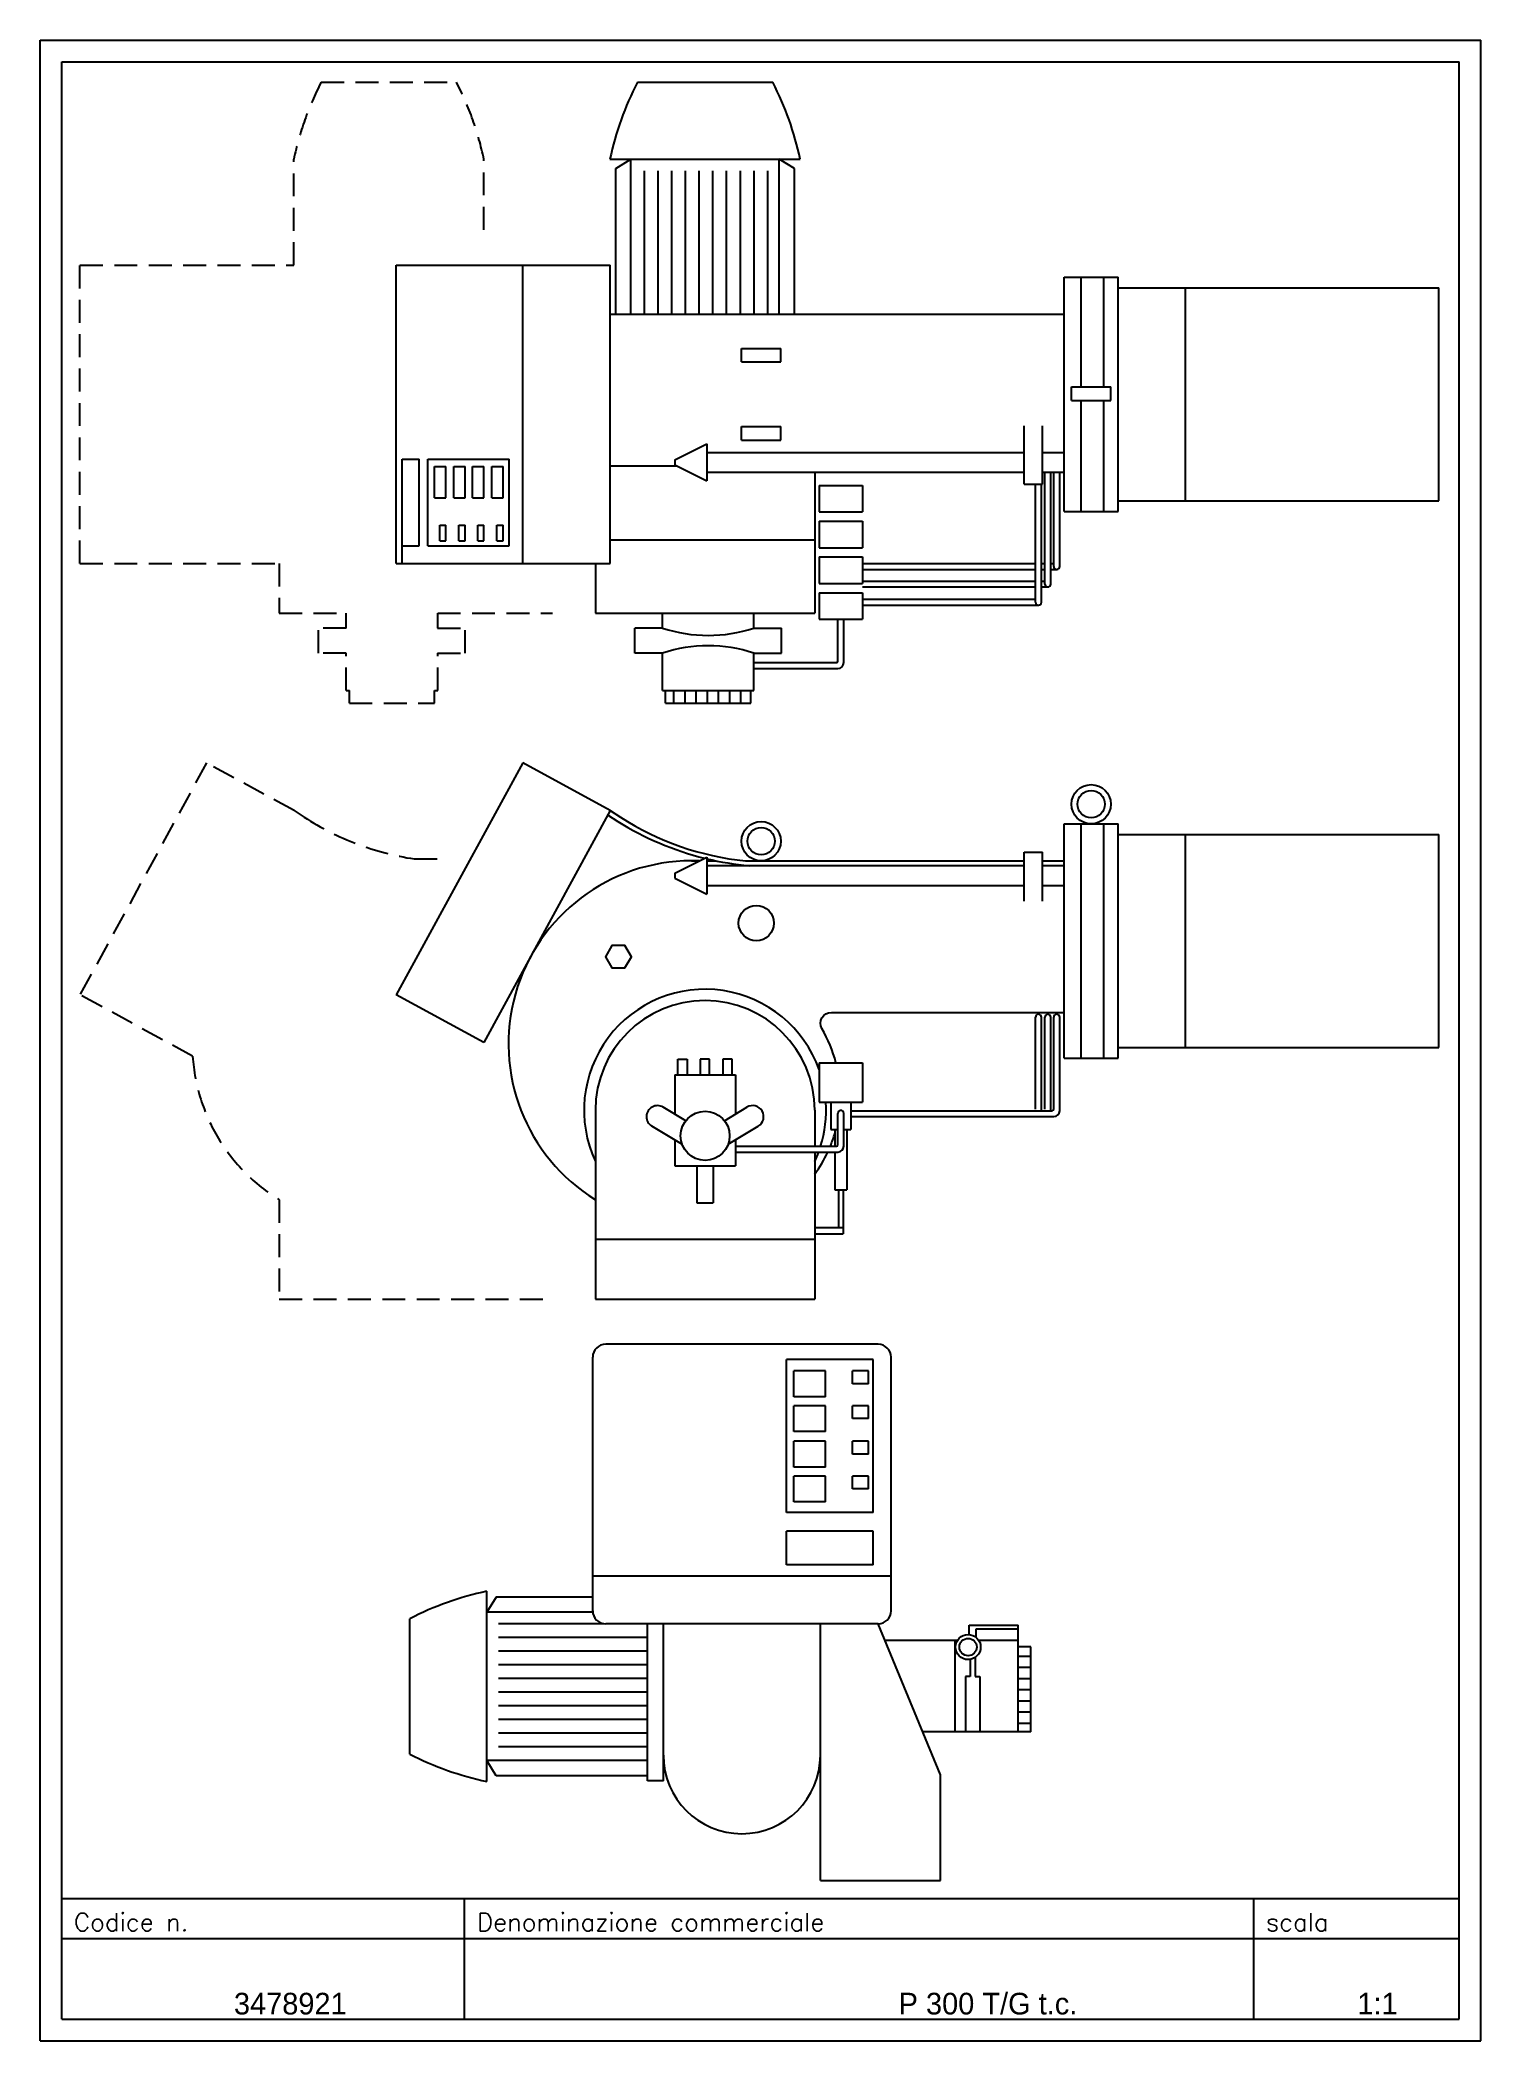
# Model space of a CAD drawing. Extents: x 1148 to 3144, y -827 to 1944.
import ezdxf

# ---------------------------------------------------------------- set-up
doc = ezdxf.new("R2010")
doc.units = 0
doc.header["$LTSCALE"] = 5
doc.linetypes.add('DASHED2', pattern=[9.525, 6.35, -3.175])
doc.layers.get('0').update_dxf_attribs({"linetype": 'CONTINUOUS'})
doc.layers.add('CONTORNO_PAGINA', color=7, linetype='CONTINUOUS')
doc.layers.add('LAYER1', color=7, linetype='CONTINUOUS')
doc.styles.add('SIMPLEX_INCLINATO', font='simplex.shx', dxfattribs={"oblique": 15, "height": 2})

# ---------------------------------------------------------------- blocks, each defined once
blk = doc.blocks.new('A$C2406729D')
for p, q in [((253.393795, 373.301915), (253.393795, 724.645559)), ((648.646039, 742.605726), (271.353961, 742.605726)), ((641.946144, 721.314261), (522.008603, 721.314261)), ((522.008603, 509.683599), (522.008603, 721.314261)), ((641.946144, 509.683599), (641.946144, 721.314261)), ((666.606205, 373.301915), (666.606205, 724.645559)), ((641.946144, 509.683599), (522.008603, 509.683599)), ((641.946144, 483.929605), (522.008603, 483.929605)), ((522.008603, 436.900572), (522.008603, 483.929605)), ((641.946144, 436.900572), (641.946144, 483.929605)), ((641.946144, 436.900572), (522.008603, 436.900572)), ((106.882964, 137.05614), (106.882964, 400.439206)), ((119.661543, 392.458984), (106.882964, 371.510895)), ((253.393795, 392.458984), (119.661543, 392.458984)), ((0, 175.015358), (0, 362.479988)), ((648.646039, 355.341748), (271.353961, 355.341748)), ((329.306298, 138.053668), (329.306298, 355.341748)), ((351.274902, 138.053668), (351.274902, 355.341748)), ((568.725098, -0.000002), (568.725098, 355.341748)), ((735.186589, 146.130725), (648.646039, 355.341748)), ((774.776966, 353.719673), (842.58053, 353.719673)), ((774.776966, 340.60809), (774.776966, 353.719673)), ((842.58053, 205.843842), (842.58053, 353.719673)), ((758.549806, 332.459174), (658.111461, 332.459174)), ((755.483189, 205.843842), (755.483189, 332.459174)), ((842.58053, 332.459174), (788.100876, 332.459174)), ((860, 323.758554), (842.58053, 323.758554)), ((860, 205.843842), (860, 323.758554)), ((860, 205.843842), (710.486141, 205.843842)), ((119.661543, 145.036362), (106.882964, 165.984452)), ((329.306298, 145.036362), (119.661543, 145.036362)), ((735.186589, -0.000002), (735.186589, 146.130725)), ((351.274902, 138.053668), (329.306298, 138.053668)), ((568.725098, -0.000002), (735.186589, -0.000002))]:
    blk.add_line(p, q)
at = {"color": 8}
for p, q in [((575.812361, 705.637921), (532.096804, 705.637921)), ((532.096804, 669.806272), (532.096804, 705.637921)), ((575.812361, 669.806272), (575.812361, 705.637921)), ((613.362894, 687.722097), (613.362894, 705.637921)), ((635.220673, 705.637921), (613.362894, 705.637921)), ((635.220673, 687.722097), (635.220673, 705.637921)), ((575.812361, 669.806272), (532.096804, 669.806272)), ((635.220673, 687.722097), (613.362894, 687.722097)), ((575.812361, 657.489146), (532.096804, 657.489146)), ((532.096804, 621.657497), (532.096804, 657.489146)), ((575.812361, 621.657497), (575.812361, 657.489146)), ((613.362894, 639.573321), (613.362894, 657.489146)), ((635.220673, 657.489146), (613.362894, 657.489146)), ((635.220673, 639.573321), (613.362894, 639.573321)), ((635.220673, 639.573321), (635.220673, 657.489146)), ((575.812361, 621.657497), (532.096804, 621.657497)), ((575.812361, 608.220628), (532.096804, 608.220628)), ((532.096804, 572.388979), (532.096804, 608.220628)), ((575.812361, 572.388979), (575.812361, 608.220628)), ((613.362894, 590.304804), (613.362894, 608.220628)), ((635.220673, 608.220628), (613.362894, 608.220628)), ((635.220673, 590.304804), (613.362894, 590.304804)), ((635.220673, 590.304804), (635.220673, 608.220628)), ((575.812361, 572.388979), (532.096804, 572.388979)), ((575.812361, 560.071853), (532.096804, 560.071853)), ((532.096804, 524.240204), (532.096804, 560.071853)), ((575.812361, 524.240204), (575.812361, 560.071853)), ((635.220673, 560.071853), (613.362894, 560.071853)), ((613.362894, 542.156028), (613.362894, 560.071853)), ((635.220673, 542.156028), (635.220673, 560.071853)), ((635.220673, 542.156028), (613.362894, 542.156028)), ((575.812361, 524.240204), (532.096804, 524.240204)), ((253.48332, 371.510895), (106.882964, 371.510895)), ((268.866848, 355.514789), (122.860133, 355.514789)), ((329.306298, 336.561755), (122.860133, 336.561755)), ((784.45445, 348.617452), (842.58053, 348.617452)), ((784.45445, 336.644578), (784.45445, 348.617452)), ((329.306298, 317.608722), (122.860133, 317.608722)), ((776.166201, 306.099712), (776.166201, 282.347714)), ((782.925423, 308.753995), (782.925423, 282.347714)), ((860, 310.224249), (842.58053, 310.224249)), ((329.306298, 298.655688), (122.860133, 298.655688)), ((329.306298, 279.702654), (122.860133, 279.702654)), ((769.613848, 282.347714), (769.613848, 205.843842)), ((776.166201, 282.347714), (769.613848, 282.347714)), ((782.925423, 282.347714), (789.477776, 282.347714)), ((789.477776, 282.347714), (789.477776, 205.843842)), ((860, 294.756476), (842.58053, 294.756476)), ((860, 279.288704), (842.58053, 279.288704)), ((329.306298, 260.74962), (122.860133, 260.74962)), ((860, 263.820932), (842.58053, 263.820932)), ((329.306298, 241.796587), (122.860133, 241.796587)), ((329.306298, 222.843553), (122.860133, 222.843553)), ((860, 248.35316), (842.58053, 248.35316)), ((860, 232.885387), (842.58053, 232.885387)), ((329.306298, 203.890519), (122.860133, 203.890519)), ((860, 217.417615), (842.58053, 217.417615)), ((329.306298, 184.937485), (122.860133, 184.937485)), ((329.306298, 165.984452), (106.882964, 165.984452))]:
    blk.add_line(p, q, dxfattribs=at)
at = {"color": 1}
blk.add_line((666.606205, 421.489374), (253.393795, 421.489374), dxfattribs=at)
for radius in [17.401245, 11.998104]:
    blk.add_circle((773.325341, 323.267498), radius)
for centre, radius, start, end in [((271.353961, 724.645559), 17.960167, 90, 180), ((648.646039, 724.645559), 17.960167, 0, 90), ((195.258418, -17.85881), 427.531813, 101.929668, 117.175068), ((271.353961, 373.301915), 17.960167, 180, 270), ((648.646039, 373.301915), 17.960167, 270, 0), ((195.258418, 555.354157), 427.531813, 242.824932, 258.070332), ((460, 173.542233), 108.725098, 180, 0)]:
    blk.add_arc(centre, radius, start, end)
blk = doc.blocks.new('A$C19764107')
at = {"linetype": 'DASHED2'}
for p, q in [((334.026865, 859.999999), (521.491495, 859.999999)), ((296.067647, 606.606205), (296.067647, 753.117035)), ((559.450713, 655.677235), (559.450713, 753.117035)), ((-0.000001, 193.393794), (-0.000001, 606.606205)), ((-0.000001, 606.606205), (296.067647, 606.606205)), ((-0.000001, 193.393794), (275.906876, 193.393794)), ((275.906876, 193.393794), (275.906876, 124.81341)), ((275.906876, 124.81341), (368.801824, 124.81341)), ((368.801824, 104.075903), (368.801824, 124.81341)), ((495.417156, 124.81341), (654.313764, 124.81341)), ((495.417156, 104.075903), (495.417156, 124.81341)), ((330.290215, 69.273412), (330.290215, 104.075903)), ((368.801824, 104.075903), (330.290215, 104.075903)), ((495.118145, 104.075903), (533.629754, 104.075903)), ((533.629754, 69.273412), (533.629754, 104.075903)), ((368.801824, 69.273412), (330.290215, 69.273412)), ((368.801824, 17.41947), (368.801824, 69.273412)), ((495.118145, 69.273412), (533.629754, 69.273412)), ((495.417156, 17.41947), (495.417156, 69.273412)), ((368.801824, 17.41947), (373.152134, 17.41947)), ((373.152134, -0.000001), (373.152134, 17.41947)), ((491.066846, -0.000001), (491.066846, 17.41947)), ((491.066846, 17.41947), (495.417156, 17.41947)), ((373.152134, -0.000001), (491.066846, -0.000001))]:
    blk.add_line(p, q, dxfattribs=at)
for p, q in [((772.026865, 859.999999), (959.491495, 859.999999)), ((734.067647, 753.117035), (997.450713, 753.117035)), ((742.047869, 740.338456), (762.995959, 753.117035)), ((989.470491, 740.338456), (968.522402, 753.117035)), ((742.047869, 538.780461), (742.047869, 740.338456)), ((989.470491, 538.780461), (989.470491, 740.338456)), ((437.999999, 193.393794), (437.999999, 606.606205)), ((437.999999, 606.606205), (734.48158, 606.606205)), ((734.48158, 193.393794), (734.48158, 606.606205)), ((1363.059905, 265.559299), (1363.059905, 590.001622)), ((1363.059905, 590.001622), (1437.999999, 590.001622)), ((1437.999999, 265.559299), (1437.999999, 590.001622)), ((1437.999999, 575.280461), (1881.999999, 575.280461)), ((1881.999999, 280.280461), (1881.999999, 575.280461)), ((734.48158, 538.780461), (1363.059905, 538.780461)), ((916.273221, 491.28278), (970.570273, 491.28278)), ((916.273221, 472.521384), (916.273221, 491.28278)), ((916.273221, 472.521384), (970.570273, 472.521384)), ((970.570273, 472.521384), (970.570273, 491.28278)), ((1373.381426, 419.286144), (1373.381426, 438.047541)), ((1373.381426, 438.047541), (1427.678478, 438.047541)), ((1373.381426, 419.286144), (1427.678478, 419.286144)), ((1427.678478, 419.286144), (1427.678478, 438.047541)), ((916.273221, 383.039537), (970.570273, 383.039537)), ((916.273221, 364.278141), (916.273221, 383.039537)), ((916.273221, 364.278141), (970.570273, 364.278141)), ((970.570273, 364.278141), (970.570273, 383.039537)), ((1307.778764, 303.420574), (1307.778764, 384.221855)), ((1333.22563, 303.420574), (1333.22563, 384.221855)), ((446.415955, 193.393794), (446.415955, 337.991396)), ((446.415955, 337.991396), (469.980635, 337.991396)), ((469.980635, 218.053855), (469.980635, 337.991396)), ((481.762976, 218.053855), (481.762976, 337.991396)), ((481.762976, 337.991396), (594.536819, 337.991396)), ((594.536819, 218.053855), (594.536819, 337.991396)), ((823.968243, 337.120779), (868.259042, 359.243011)), ((823.968243, 337.120779), (823.968243, 330.072052)), ((868.259042, 359.243011), (868.259042, 307.94982)), ((868.259042, 347.331044), (1307.778764, 347.331044)), ((1333.22563, 347.331044), (1363.059905, 347.331044)), ((734.48158, 328.600731), (826.913968, 328.600731)), ((823.968243, 330.072052), (868.259042, 307.94982)), ((868.259042, 319.861787), (1307.778764, 319.861787)), ((1017.611484, 319.861787), (1017.611484, 124.81341)), ((1333.22563, 319.861787), (1363.059905, 319.861787)), ((1336.427715, 164.989726), (1336.427715, 319.861787)), ((1344.632369, 164.989726), (1344.632369, 319.861787)), ((1348.702283, 189.231476), (1348.702283, 319.861787)), ((1356.906937, 189.231476), (1356.906937, 319.861787)), ((1023.668265, 301.620686), (1083.988997, 301.620686)), ((1023.668265, 301.620686), (1023.668265, 264.868781)), ((1083.988997, 301.620686), (1083.988997, 264.868781)), ((1307.778764, 303.420574), (1333.22563, 303.420574)), ((1323.385988, 139.737905), (1323.385988, 303.420574)), ((1331.590642, 139.737905), (1331.590642, 303.420574)), ((1437.999999, 280.280461), (1881.999999, 280.280461)), ((1023.668265, 264.868781), (1083.988997, 264.868781)), ((1023.668265, 252.050461), (1083.988997, 252.050461)), ((1023.668265, 252.050461), (1023.668265, 215.298557)), ((1083.988997, 252.050461), (1083.988997, 215.298557)), ((1363.059905, 265.559299), (1437.999999, 265.559299)), ((446.415955, 218.053855), (469.980635, 218.053855)), ((481.762976, 218.053855), (594.536819, 218.053855)), ((1023.668265, 215.298557), (1083.988997, 215.298557)), ((1023.668265, 202.480237), (1083.988997, 202.480237)), ((1023.668265, 202.480237), (1023.668265, 165.728332)), ((1083.988997, 202.480237), (1083.988997, 165.728332)), ((437.999999, 193.393794), (734.48158, 193.393794)), ((713.906876, 193.393794), (713.906876, 124.81341)), ((1083.988997, 193.333803), (1323.385988, 193.333803)), ((1083.988997, 185.129149), (1323.385988, 185.129149)), ((1083.988997, 169.092053), (1323.385988, 169.092053)), ((1331.590642, 193.333803), (1336.427715, 193.333803)), ((1331.590642, 185.129149), (1336.427715, 185.129149)), ((1331.590642, 169.092053), (1336.427715, 169.092053)), ((1344.632369, 193.333803), (1348.702283, 193.333803)), ((1344.632369, 185.129149), (1352.80461, 185.129149)), ((1023.668265, 165.728332), (1083.988997, 165.728332)), ((1023.668265, 152.910012), (1083.988997, 152.910012)), ((1023.668265, 152.910012), (1023.668265, 116.158108)), ((1083.988997, 160.887399), (1323.385988, 160.887399)), ((1083.988997, 152.910012), (1083.988997, 116.158108)), ((1083.988997, 143.840232), (1323.385988, 143.840232)), ((1331.590642, 160.887399), (1340.530042, 160.887399)), ((713.906876, 124.81341), (1017.611484, 124.81341)), ((806.801824, 104.075903), (806.801824, 124.81341)), ((933.417156, 104.075903), (933.417156, 124.81341)), ((1023.668265, 116.158108), (1083.988997, 116.158108)), ((1049.710675, 58.227059), (1049.710675, 116.158108)), ((1057.915329, 56.099097), (1057.915329, 116.158108)), ((1083.988997, 135.635578), (1327.488315, 135.635578)), ((768.290215, 69.273412), (768.290215, 104.075903)), ((806.801824, 104.075903), (768.290215, 104.075903)), ((933.118145, 104.075903), (971.629754, 104.075903)), ((971.629754, 69.273412), (971.629754, 104.075903)), ((806.801824, 69.273412), (768.290215, 69.273412)), ((806.801824, 17.41947), (806.801824, 69.273412)), ((933.118145, 69.273412), (971.629754, 69.273412)), ((933.417156, 17.41947), (933.417156, 69.273412)), ((933.417156, 56.099097), (1047.582713, 56.099097)), ((933.417156, 47.894443), (1049.710675, 47.894443)), ((806.801824, 17.41947), (933.417156, 17.41947)), ((811.152134, -0.000001), (811.152134, 17.41947)), ((929.066846, -0.000001), (929.066846, 17.41947)), ((811.152134, -0.000001), (929.066846, -0.000001))]:
    blk.add_line(p, q)
at = {"color": 8}
for p, q in [((762.995959, 538.780461), (762.995959, 753.117035)), ((968.522402, 538.780461), (968.522402, 753.117035)), ((781.948992, 538.780461), (781.948992, 737.139866)), ((800.902026, 538.780461), (800.902026, 737.139866)), ((819.85506, 538.780461), (819.85506, 737.139866)), ((838.808094, 538.780461), (838.808094, 737.139866)), ((857.761127, 538.780461), (857.761127, 737.139866)), ((876.714161, 538.780461), (876.714161, 737.139866)), ((895.667195, 538.780461), (895.667195, 737.139866)), ((914.620229, 538.780461), (914.620229, 737.139866)), ((933.573262, 538.780461), (933.573262, 737.139866)), ((952.526296, 538.780461), (952.526296, 737.139866)), ((1386.725196, 438.047541), (1386.725196, 590.001622)), ((1418.045194, 438.047541), (1418.045194, 590.001622)), ((1531.118397, 280.280461), (1531.118397, 575.280461)), ((1386.725196, 265.559299), (1386.725196, 419.286144)), ((1418.045194, 265.559299), (1418.045194, 419.286144)), ((491.176954, 284.187638), (491.176954, 327.903195)), ((491.176954, 327.903195), (506.810296, 327.903195)), ((506.810296, 284.187638), (506.810296, 327.903195)), ((517.804632, 284.187638), (517.804632, 327.903195)), ((517.804632, 327.903195), (533.437974, 327.903195)), ((533.437974, 284.187638), (533.437974, 327.903195)), ((543.813062, 284.187638), (543.813062, 327.903195)), ((543.813062, 327.903195), (559.446404, 327.903195)), ((559.446404, 284.187638), (559.446404, 327.903195)), ((570.440739, 284.187638), (570.440739, 327.903195)), ((570.440739, 327.903195), (586.074082, 327.903195)), ((586.074082, 284.187638), (586.074082, 327.903195)), ((491.176954, 284.187638), (506.810296, 284.187638)), ((517.804632, 284.187638), (533.437974, 284.187638)), ((543.813062, 284.187638), (559.446404, 284.187638)), ((570.440739, 284.187638), (586.074082, 284.187638)), ((498.183193, 224.779326), (498.183193, 246.637105)), ((498.183193, 246.637105), (506.810296, 246.637105)), ((498.183193, 224.779326), (506.810296, 224.779326)), ((506.810296, 224.779326), (506.810296, 246.637105)), ((524.810871, 224.779326), (524.810871, 246.637105)), ((524.810871, 246.637105), (533.437974, 246.637105)), ((524.810871, 224.779326), (533.437974, 224.779326)), ((533.437974, 224.779326), (533.437974, 246.637105)), ((550.8193, 224.779326), (550.8193, 246.637105)), ((550.8193, 246.637105), (559.446404, 246.637105)), ((550.8193, 224.779326), (559.446404, 224.779326)), ((559.446404, 224.779326), (559.446404, 246.637105)), ((577.446978, 224.779326), (577.446978, 246.637105)), ((577.446978, 246.637105), (586.074082, 246.637105)), ((577.446978, 224.779326), (586.074082, 224.779326)), ((586.074082, 224.779326), (586.074082, 246.637105)), ((822.725907, -0.000001), (822.725907, 17.41947)), ((838.19368, -0.000001), (838.19368, 17.41947)), ((853.661452, -0.000001), (853.661452, 17.41947)), ((869.129224, -0.000001), (869.129224, 17.41947)), ((884.596996, -0.000001), (884.596996, 17.41947)), ((900.064769, -0.000001), (900.064769, 17.41947)), ((915.532541, -0.000001), (915.532541, 17.41947))]:
    blk.add_line(p, q, dxfattribs=at)
at = {"color": 1}
for p, q in [((613.337797, 193.393794), (613.337797, 606.606205)), ((734.48158, 226.324666), (1017.611484, 226.324666))]:
    blk.add_line(p, q, dxfattribs=at)
at = {"linetype": 'DASHED2'}
for centre, start, end in [((714.365664, 664.741581), 152.824932, 168.070332), ((141.152697, 664.741581), 11.929668, 27.175068)]:
    blk.add_arc(centre, 427.531813, start, end, dxfattribs=at)
for centre, radius, start, end in [((1152.365664, 664.741581), 427.531813, 152.824932, 168.070332), ((579.152697, 664.741581), 427.531813, 11.929668, 27.175068), ((1352.80461, 189.231476), 4.102327, 180, 0), ((1327.488315, 139.737905), 4.102327, 180, 0), ((1340.530042, 164.989726), 4.102327, 180, 0), ((870.10949, 294.025589), 200.221737, 251.567466, 288.432534), ((870.10949, -120.676274), 200.221737, 71.567466, 108.432534), ((1047.582713, 58.227059), 2.127962, 270, 0), ((1049.710675, 56.099097), 8.204654, 270, 0)]:
    blk.add_arc(centre, radius, start, end)
blk = doc.blocks.new('A$C46672182')
at = {"linetype": 'DASHED2'}
for p, q in [((175.337797, 742.605729), (-0.000001, 421.489377)), ((296.48158, 676.458104), (175.337797, 742.605729)), ((462.737349, 609.644148), (501.737349, 609.644148)), ((156.016806, 336.300182), (-0.000001, 421.489377)), ((275.906876, 137.600796), (275.906876, 0.000001)), ((275.906876, 0.000001), (646.744355, 0.000001))]:
    blk.add_line(p, q, dxfattribs=at)
for p, q in [((613.337797, 742.605729), (437.999999, 421.489377)), ((734.48158, 676.458104), (613.337797, 742.605729)), ((734.48158, 676.458104), (559.143781, 355.341752)), ((1363.059905, 333.778839), (1363.059905, 658.221163)), ((1363.059905, 658.221163), (1437.999999, 658.221163)), ((1437.999999, 333.778839), (1437.999999, 658.221163)), ((1437.999999, 643.500001), (1881.999999, 643.500001)), ((1881.999999, 348.500001), (1881.999999, 643.500001)), ((823.968243, 590.098523), (868.259042, 612.220755)), ((868.259042, 612.220755), (868.259042, 560.927564)), ((1307.778764, 551.261433), (1307.778764, 618.903691)), ((1307.778764, 618.903691), (1333.22563, 618.903691)), ((1333.22563, 551.261433), (1333.22563, 618.903691)), ((823.968243, 590.098523), (823.968243, 583.049797)), ((823.968243, 583.049797), (868.259042, 560.927564)), ((847.008018, 607.000001), (857.806599, 607.000001)), ((868.259042, 607.000001), (881.216119, 607.000001)), ((868.259042, 600.308788), (1307.778764, 600.308788)), ((921.803717, 607.000001), (1307.778764, 607.000001)), ((1333.22563, 607.000001), (1363.059905, 607.000001)), ((1333.22563, 600.308788), (1363.059905, 600.308788)), ((868.259042, 572.839532), (1307.778764, 572.839532)), ((1333.22563, 572.839532), (1363.059905, 572.839532)), ((559.143781, 355.341752), (437.999999, 421.489377)), ((1040.677468, 396.820271), (1363.059905, 396.820271)), ((1323.385988, 263.055776), (1323.385988, 390.3534)), ((1331.590642, 260.927814), (1331.590642, 390.3534)), ((1336.427715, 263.055776), (1336.427715, 390.3534)), ((1344.632369, 260.927814), (1344.632369, 390.3534)), ((1348.702283, 263.055776), (1348.702283, 390.3534)), ((1356.906937, 260.927814), (1356.906937, 390.3534)), ((1363.059905, 333.778839), (1437.999999, 333.778839)), ((1437.999999, 348.500001), (1881.999999, 348.500001)), ((823.676744, 310.555837), (823.676744, 256.247022)), ((823.676744, 310.555837), (907.841617, 310.555837)), ((828.121744, 310.555837), (828.121744, 332.459177)), ((828.121744, 332.459177), (841.146175, 332.459177)), ((841.146175, 332.459177), (841.146175, 310.555837)), ((858.76442, 332.459177), (858.76442, 310.555837)), ((871.788851, 332.459177), (858.76442, 332.459177)), ((871.788851, 310.555837), (871.788851, 332.459177)), ((890.372185, 332.459177), (890.372185, 310.555837)), ((903.396617, 332.459177), (890.372185, 332.459177)), ((903.396617, 310.555837), (903.396617, 332.459177)), ((907.841617, 310.555837), (907.841617, 256.247022)), ((1023.668265, 327.454001), (1083.988997, 327.454001)), ((1023.668265, 327.454001), (1023.668265, 272.80174)), ((1083.988997, 327.454001), (1083.988997, 272.80174)), ((713.906876, 261.558179), (713.906876, 0.000001)), ((838.995411, 247.065438), (807.739495, 265.799367)), ((892.522949, 247.065438), (923.778866, 265.799367)), ((1017.611484, 261.558179), (1017.611484, 211.880916)), ((1023.668265, 272.80174), (1083.988997, 272.80174)), ((1039.800556, 272.80174), (1039.800556, 234.930955)), ((1049.710675, 214.008878), (1049.710675, 257.226103)), ((1057.915329, 211.880916), (1057.915329, 257.226103)), ((1067.856707, 272.80174), (1067.856707, 234.930955)), ((1067.856707, 260.927814), (1346.574321, 260.927814)), ((1067.856707, 252.72316), (1348.702283, 252.72316)), ((833.793106, 214.52728), (792.016539, 239.566995)), ((897.725254, 214.52728), (939.501821, 239.566995)), ((1039.800556, 234.930955), (1049.710675, 234.930955)), ((1045.565913, 234.930955), (1045.565913, 211.880916)), ((1057.915329, 234.930955), (1067.856707, 234.930955)), ((1062.09135, 234.930955), (1062.09135, 151.342266)), ((823.676744, 220.590747), (823.676744, 184.487773)), ((907.841617, 220.590747), (907.841617, 184.487773)), ((907.841617, 211.880916), (1047.582713, 211.880916)), ((907.841617, 203.676262), (1049.710675, 203.676262)), ((1017.611484, 203.676262), (1017.611484, 0.000001)), ((1045.565913, 203.676262), (1045.565913, 151.342266)), ((823.676744, 184.487773), (907.841617, 184.487773)), ((854.460998, 184.487773), (854.460998, 133.430422)), ((877.057363, 184.487773), (877.057363, 133.430422)), ((1045.565913, 151.342266), (1062.09135, 151.342266)), ((1050.797874, 151.342266), (1050.797874, 99.035573)), ((1056.859388, 151.342266), (1056.859388, 90.627539)), ((854.460998, 133.430422), (877.057363, 133.430422)), ((1017.611484, 99.035573), (1056.859388, 99.035573)), ((1017.611484, 90.627539), (1056.859388, 90.627539)), ((713.906876, 0.000001), (1017.611484, 0.000001))]:
    blk.add_line(p, q)
at = {"color": 8}
for p, q in [((1386.725196, 333.778839), (1386.725196, 658.221163)), ((1418.045194, 333.778839), (1418.045194, 658.221163)), ((1531.118397, 348.500001), (1531.118397, 643.500001))]:
    blk.add_line(p, q, dxfattribs=at)
at = {"color": 1}
blk.add_line((713.906876, 82.863962), (1017.611484, 82.863962), dxfattribs=at)
at = {"linetype": 'DASHED2'}
for points in [[(296.48158, 676.458104), (310.593057, 667.353897, 0.105602), (462.737349, 609.644148, 0.105602)], [(156.016806, 336.300182, 0.242223), (275.906876, 137.600796)]]:
    blk.add_lwpolyline(points, format="xyb", dxfattribs=at)
at = {"color": 8}
blk.add_lwpolyline([(730.755724, 670.683045), (744.867202, 661.578838, 0.078503), (865.141166, 610.663448, 0.078503)], format="xyb", dxfattribs=at)
for points in [[(734.48158, 676.458104), (748.593057, 667.353897, 0.119403), (921.803717, 607.000001, 0.477567)], [(868.259042, 609.900666, 0.035401), (926.637852, 600.160063)], [(857.806599, 607.000001), (847.008018, 607.000001, 0.755869), (713.906876, 137.600796)], [(1047.03874, 327.454001, 0.070187), (1027.341934, 374.714829, -0.576083), (1040.677468, 396.820271)], [(1039.308575, 211.880916, 0.025861), (1045.565913, 229.763606, 0.025861)], [(1017.611484, 173.08115, 0.048608), (1035.71578, 203.676262, 0.048608)]]:
    blk.add_lwpolyline(points, format="xyb")
blk.add_lwpolyline([(754.755403, 458.627085), (763.715156, 474.145831), (754.755403, 489.664578), (736.835898, 489.664578), (727.876146, 474.145831), (736.835898, 458.627085)], close=True, dxfattribs=at)
for centre, radius in [((1400.529952, 685.369689), 27.148526), ((1400.529952, 685.369689), 18.925279), ((943.421747, 634.148527), 27.148526), ((943.421747, 634.148527), 18.925279)]:
    blk.add_circle(centre, radius)
for centre, radius in [((936.654196, 520.702071), 24.412136), ((865.75918, 226.101401), 33.996914)]:
    blk.add_circle(centre, radius, dxfattribs=at)
at = {"color": 1}
for start, end in [(19.607346, 205.057608), (342.761363, 3.845946), (334.942392, 339.800047)]:
    blk.add_arc((865.75918, 261.558179), 167.629157, start, end, dxfattribs=at)
for centre, radius, start, end in [((865.75918, 261.558179), 151.852304, 0, 180), ((1327.488315, 390.3534), 4.102327, 0, 180), ((1340.530042, 390.3534), 4.102327, 0, 180), ((1352.80461, 390.3534), 4.102327, 0, 180), ((799.878017, 252.683181), 15.291735, 59.062698, 239.062698), ((931.640344, 252.683181), 15.291735, 300.937302, 120.937302), ((1053.813002, 257.226103), 4.102327, 0, 180), ((1346.574321, 263.055776), 2.127962, 270, 0), ((1348.702283, 260.927814), 8.204654, 270, 0), ((1047.582713, 214.008878), 2.127962, 270, 0), ((1049.710675, 211.880916), 8.204654, 270, 0)]:
    blk.add_arc(centre, radius, start, end)

msp = doc.modelspace()

# ---------------------------------------------------------------- linework, layer by layer
at = {"layer": 'CONTORNO_PAGINA', "color": 150}
for p, q in [((1147.716965, 1943.550655), (3143.516965, 1943.550655)), ((1147.716965, -827.396794), (1147.716965, 1943.550655)), ((3143.516965, -827.396794), (3143.516965, 1943.550655)), ((1147.716965, -827.396794), (3143.516965, -827.396794))]:
    msp.add_line(p, q, dxfattribs=at)
at = {"layer": 'CONTORNO_PAGINA', "color": 5}
for p, q in [((1177.716965, 1913.550655), (3113.516965, 1913.550655)), ((1177.716965, -797.396794), (1177.716965, 1913.550655)), ((3113.516965, -797.396794), (3113.516965, 1913.550655)), ((1177.716965, -797.396794), (3113.516965, -797.396794))]:
    msp.add_line(p, q, dxfattribs=at)
at = {"layer": 'LAYER1', "color": 4}
for p, q in [((1177.716965, -630.082438), (3113.516965, -630.082438)), ((1735.849892, -797.396794), (1735.849892, -630.082438)), ((2828.706969, -797.396794), (2828.706969, -630.082438))]:
    msp.add_line(p, q, dxfattribs=at)
at = {"layer": 'LAYER1', "color": 150}
msp.add_line((1177.716965, -685.375168), (3113.516965, -685.375168), dxfattribs=at)

# ---------------------------------------------------------------- block references
for name, p in [('A$C19764107', (1203.072359, 1025.231733)), ('A$C46672182', (1203.072359, 199.925764)), ('A$C2406729D', (1659.81752, -605.128941))]:
    msp.add_blockref(name, p)

# ---------------------------------------------------------------- texts
at = {"color": 5, "style": 'SIMPLEX_INCLINATO'}
for s, p in [('Codice n.', (1194.74, -675.29)), ('Denominazione commerciale', (1752.87, -675.29)), ('scala', (2845.73, -675.29))]:
    msp.add_text(s, height=25, dxfattribs=at).set_placement(p)
at = {"color": 5}
for s, p in [('3478921', (1416.29, -790.677)), ('P 300 T/G t.c.', (2336.92, -790.677)), ('1:1', (2972.25, -790.677))]:
    msp.add_text(s, height=30, dxfattribs=at).set_placement(p)

doc.saveas('drawing.dxf')
